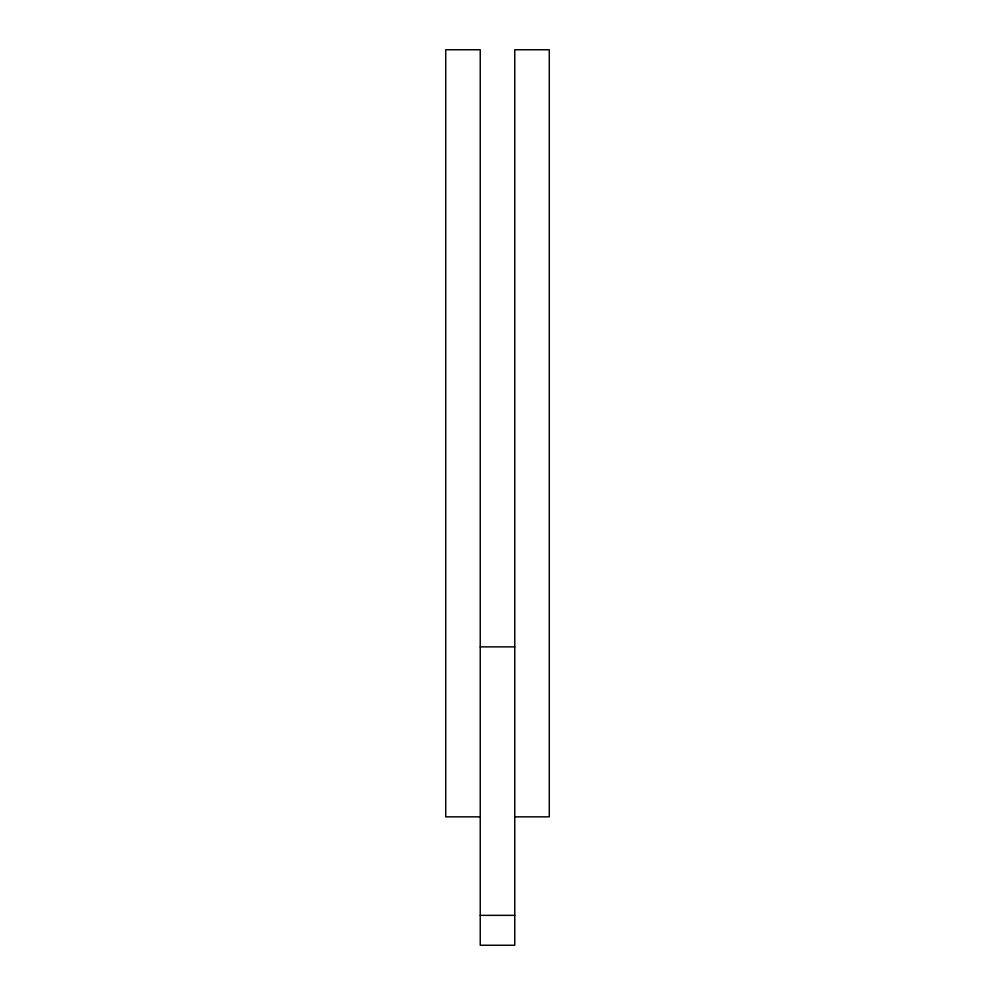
<?xml version="1.0" encoding="UTF-8"?>
<svg xmlns="http://www.w3.org/2000/svg" width="995" height="995" viewBox="0 0 995 995"><rect width="100%" height="100%" fill="white"/><g stroke="black" fill="none" stroke-linecap="round" stroke-linejoin="round"><path stroke-width="1.49" d="M480.237 646.874L514.763 646.874M480.237 816.845L445.723 816.845L445.723 49.75L480.237 49.75L480.237 945.25L514.763 945.25L514.763 49.75L549.277 49.75L549.277 816.845L514.763 816.845M480.237 915.35L514.763 915.35"/></g></svg>
